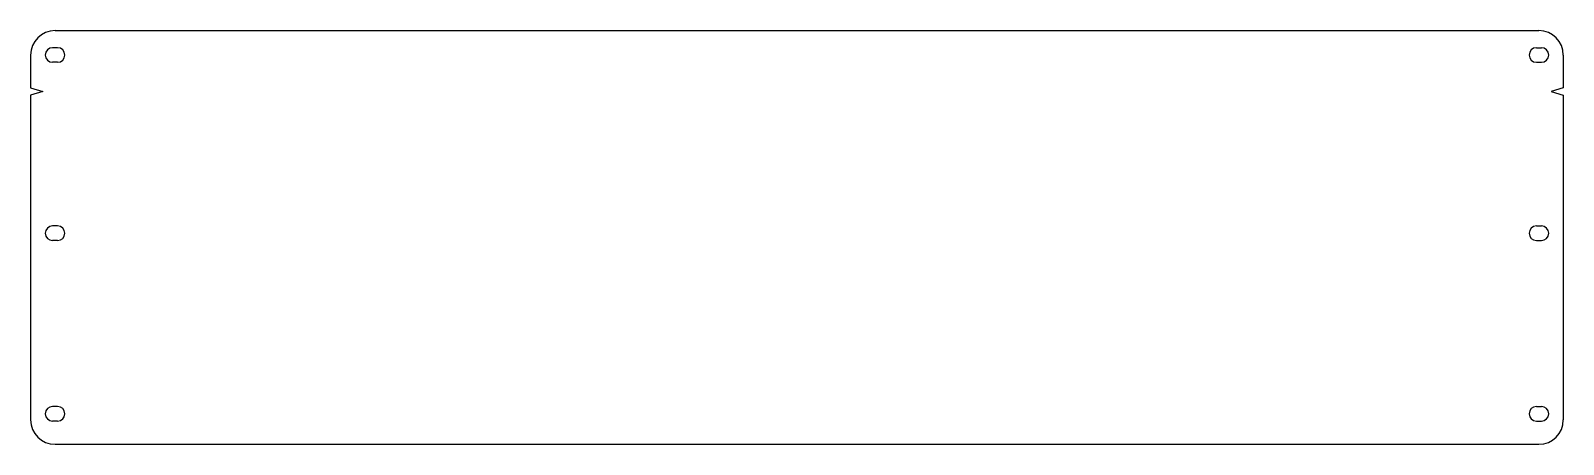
# Model space of a CAD drawing. Extents: x 4 to 1259, y 3 to 342.
import ezdxf

# ---------------------------------------------------------------- set-up
doc = ezdxf.new("R2010")
doc.units = 0
doc.layers.get('0').update_dxf_attribs({"linetype": 'CONTINUOUS'})

msp = doc.modelspace()

# ---------------------------------------------------------------- linework, layer by layer
for p, q in [((23.5, 342), (1238.5, 342)), ((25.5, 328), (21.5, 328)), ((1236.5, 328), (1240.5, 328)), ((3.5, 322), (3.5, 295)), ((25.5, 316), (21.5, 316)), ((1236.5, 316), (1240.5, 316)), ((1258.5, 322), (1258.5, 295)), ((3.5, 295), (13.5, 292)), ((13.5, 292), (3.5, 289)), ((3.5, 289), (3.5, 23)), ((1258.5, 295), (1248.5, 292)), ((1248.5, 292), (1258.5, 289)), ((1258.5, 289), (1258.5, 23)), ((25.5, 182), (21.5, 182)), ((1236.5, 182), (1240.5, 182)), ((25.5, 170), (21.5, 170)), ((1236.5, 170), (1240.5, 170)), ((25.5, 34), (21.5, 34)), ((1236.5, 34), (1240.5, 34)), ((25.5, 22), (21.5, 22)), ((1236.5, 22), (1240.5, 22)), ((23.5, 3), (1238.5, 3))]:
    msp.add_line(p, q)
for centre, radius, start, end in [((23.5, 322), 20, 90, 180), ((1238.5, 322), 20, 0, 90), ((21.5, 322), 6, 90, 270), ((25.5, 322), 6, 270, 90), ((1236.5, 322), 6, 90, 270), ((1240.5, 322), 6, 270, 90), ((21.5, 176), 6, 90, 270), ((25.5, 176), 6, 270, 90), ((1236.5, 176), 6, 90, 270), ((1240.5, 176), 6, 270, 90), ((21.5, 28), 6, 90, 270), ((25.5, 28), 6, 270, 90), ((1236.5, 28), 6, 90, 270), ((1240.5, 28), 6, 270, 90), ((23.5, 23), 20, 180, 270), ((1238.5, 23), 20, 270, 0)]:
    msp.add_arc(centre, radius, start, end)

doc.saveas('drawing.dxf')
